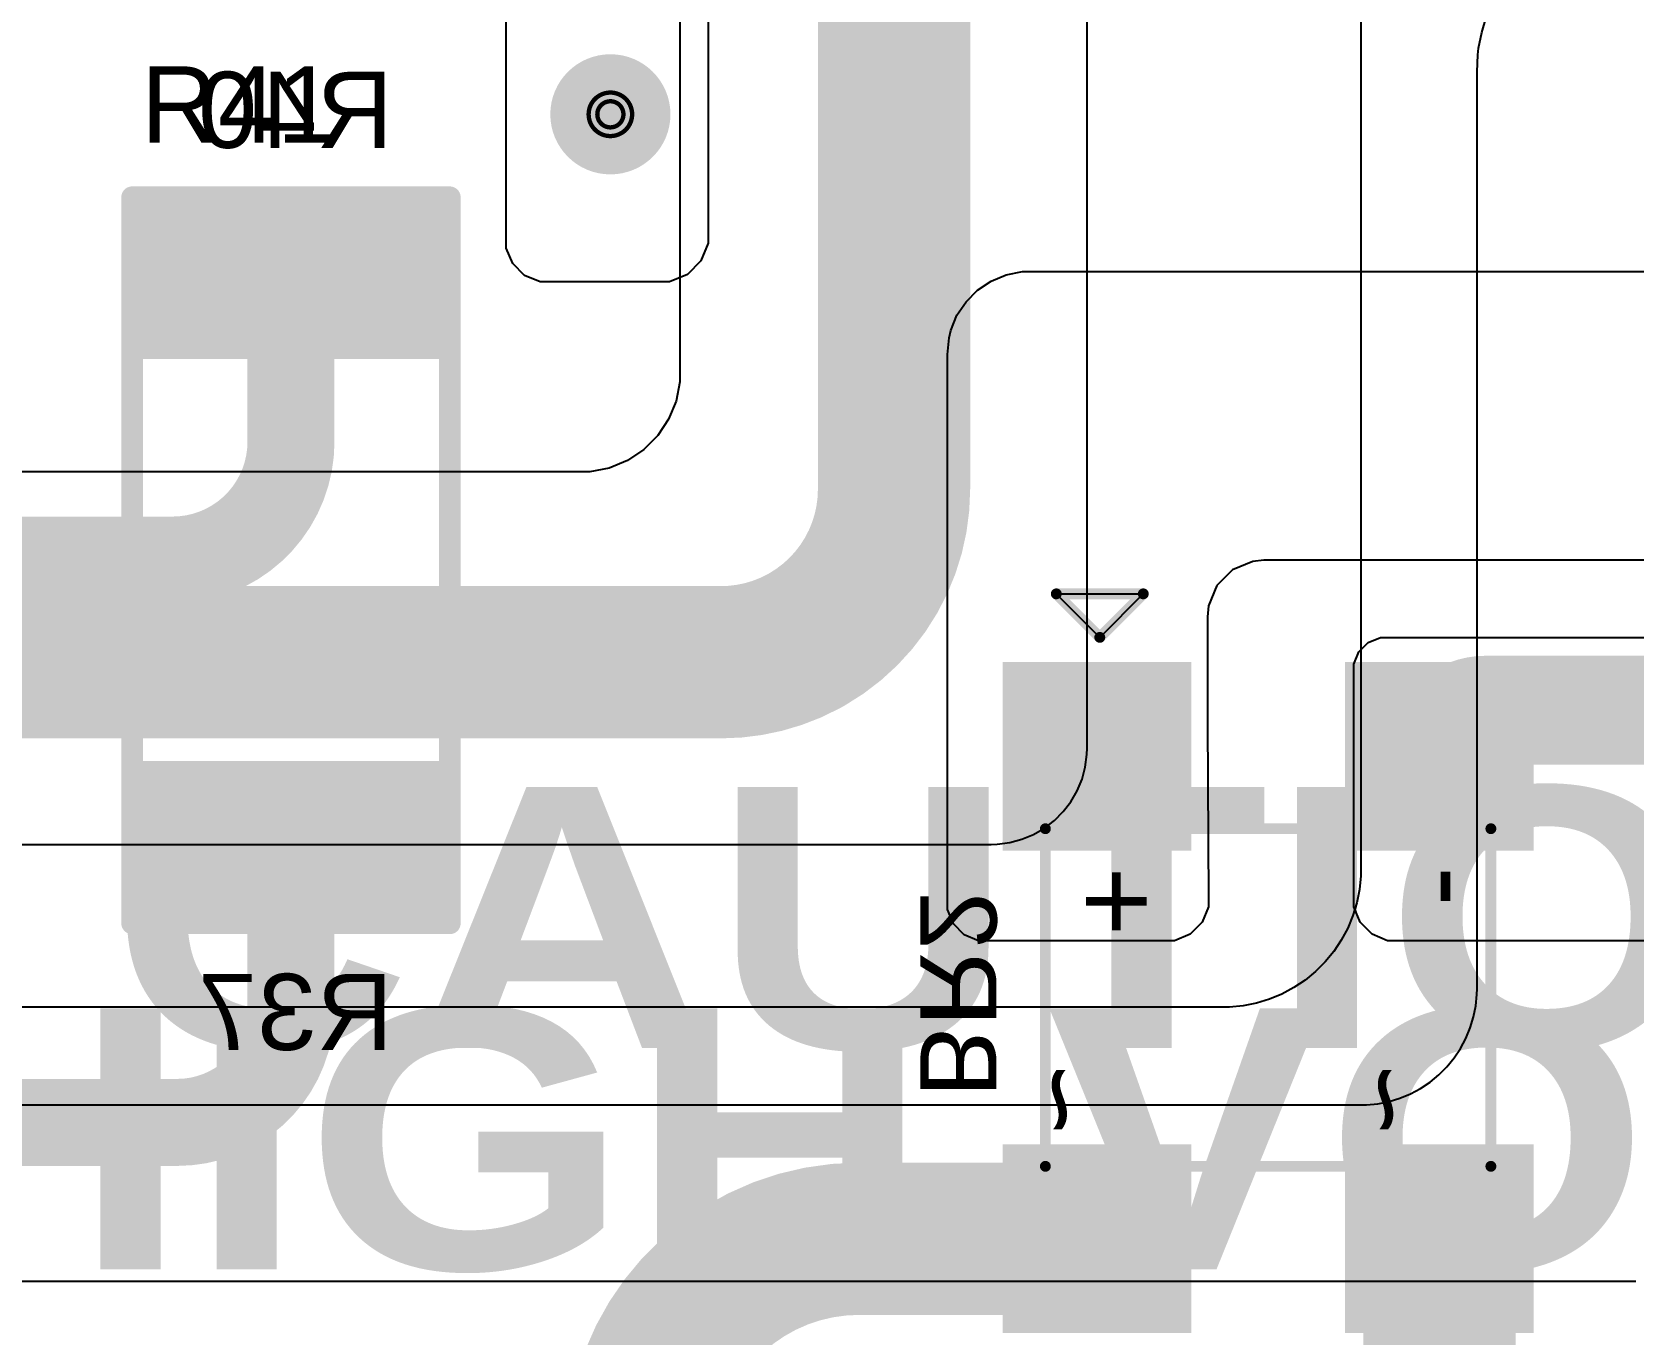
# Model space of a CAD drawing. Header units: inches. Extents: x 0 to 11.3, y 0 to 5.5.
# Drawn here: x 2.579 to 3.316, y 1.309 to 1.908 of the extents above; entities that cross this region are included whole.
import ezdxf

# ---------------------------------------------------------------- set-up
doc = ezdxf.new("R2010")
doc.units = ezdxf.units.IN
doc.header["$MEASUREMENT"] = 0
for name, color, linetype in [('Bottom Layer', 5, 'Continuous'), ('Bottom Overlay', 54, 'Continuous'), ('Bottom Paste', 16, 'Continuous'), ('Bottom Solder', 6, 'Continuous'), ('Drill Drawing', 1, 'Continuous'), ('Top Layer', 1, 'Continuous'), ('Top Overlay', 2, 'Continuous'), ('Top Solder', 216, 'Continuous'), ('Via Holes', 16, 'Continuous')]:
    doc.layers.add(name, color=color, linetype=linetype)
doc.styles.add('Arial', font='', dxfattribs={"height": 0.2})
doc.styles.add('Arial Black', font='', dxfattribs={"height": 0.2})
doc.styles.get('Arial').set_extended_font_data('Arial')
doc.styles.get('Arial Black').set_extended_font_data('Arial Black')

# ---------------------------------------------------------------- blocks, each defined once
blk = doc.blocks.new('RES_2512_B_17')
at = {"layer": 'Bottom Layer'}
for points in [[(-0.15945, 0.06693), (-0.09646, 0.06693), (-0.09646, -0.06693), (-0.15945, -0.06693)], [(0.09646, 0.06693), (0.15945, 0.06693), (0.15945, -0.06693), (0.09646, -0.06693)]]:
    blk.add_hatch(color=5, dxfattribs=at).paths.add_polyline_path(points)
at = {"layer": 'Bottom Paste'}
for points in [[(-0.15945, 0.06693), (-0.09646, 0.06693), (-0.09646, -0.06693), (-0.15945, -0.06693)], [(0.09646, 0.06693), (0.15945, 0.06693), (0.15945, -0.06693), (0.09646, -0.06693)]]:
    blk.add_hatch(color=16, dxfattribs=at).paths.add_polyline_path(points)
at = {"layer": 'Bottom Solder'}
for points in [[(-0.16345, 0.07093), (-0.09246, 0.07093), (-0.09246, -0.07093), (-0.16345, -0.07093)], [(0.09246, 0.07093), (0.16345, 0.07093), (0.16345, -0.07093), (0.09246, -0.07093)]]:
    blk.add_hatch(color=6, dxfattribs=at).paths.add_polyline_path(points)
at = {"layer": 'Bottom Overlay'}
for points in [[(-0.167, 0.073, 0.01, 0.01, 0), (-0.167, -0.073, 0.01, 0.01, 0)], [(-0.167, 0.073, 0.01, 0.01, 0), (0.16679, 0.073, 0.01, 0.01, 0)], [(0.16679, 0.073, 0.01, 0.01, 0), (0.16679, -0.073, 0.01, 0.01, 0)], [(-0.167, -0.073, 0.01, 0.01, 0), (0.16679, -0.073, 0.01, 0.01, 0)]]:
    blk.add_lwpolyline(points, format="xyseb", dxfattribs=at)
for points in [[(-0.1695, 0.073, 0.005, 0.005, 1), (-0.1645, 0.073, 0.005, 0.005, 1)], [(-0.1695, 0.073, 0.005, 0.005, 1), (-0.1645, 0.073, 0.005, 0.005, 1)], [(0.16429, 0.073, 0.005, 0.005, 1), (0.16929, 0.073, 0.005, 0.005, 1)], [(0.16429, 0.073, 0.005, 0.005, 1), (0.16929, 0.073, 0.005, 0.005, 1)], [(-0.1695, -0.073, 0.005, 0.005, 1), (-0.1645, -0.073, 0.005, 0.005, 1)], [(-0.1695, -0.073, 0.005, 0.005, 1), (-0.1645, -0.073, 0.005, 0.005, 1)], [(0.16429, -0.073, 0.005, 0.005, 1), (0.16929, -0.073, 0.005, 0.005, 1)], [(0.16429, -0.073, 0.005, 0.005, 1), (0.16929, -0.073, 0.005, 0.005, 1)]]:
    blk.add_lwpolyline(points, format="xyseb", close=True, dxfattribs=at)
blk = doc.blocks.new('LMBS_1_B_78')
at = {"layer": 'Bottom Layer'}
for points in [[(-0.15029, 0.11811), (-0.07155, 0.11811), (-0.07155, 0.03937), (-0.15029, 0.03937)], [(0.07155, 0.11811), (0.15029, 0.11811), (0.15029, 0.03937), (0.07155, 0.03937)], [(-0.15029, -0.03937), (-0.07155, -0.03937), (-0.07155, -0.11811), (-0.15029, -0.11811)], [(0.07155, -0.03937), (0.15029, -0.03937), (0.15029, -0.11811), (0.07155, -0.11811)]]:
    blk.add_hatch(color=5, dxfattribs=at).paths.add_polyline_path(points)
at = {"layer": 'Bottom Paste'}
for points in [[(-0.15029, 0.11811), (-0.07155, 0.11811), (-0.07155, 0.03937), (-0.15029, 0.03937)], [(0.07155, 0.11811), (0.15029, 0.11811), (0.15029, 0.03937), (0.07155, 0.03937)], [(-0.15029, -0.03937), (-0.07155, -0.03937), (-0.07155, -0.11811), (-0.15029, -0.11811)], [(0.07155, -0.03937), (0.15029, -0.03937), (0.15029, -0.11811), (0.07155, -0.11811)]]:
    blk.add_hatch(color=16, dxfattribs=at).paths.add_polyline_path(points)
at = {"layer": 'Bottom Solder'}
for points in [[(-0.15429, 0.12211), (-0.06755, 0.12211), (-0.06755, 0.03537), (-0.15429, 0.03537)], [(0.06755, 0.12211), (0.15429, 0.12211), (0.15429, 0.03537), (0.06755, 0.03537)], [(-0.15429, -0.03537), (-0.06755, -0.03537), (-0.06755, -0.12211), (-0.15429, -0.12211)], [(0.06755, -0.03537), (0.15429, -0.03537), (0.15429, -0.12211), (0.06755, -0.12211)]]:
    blk.add_hatch(color=6, dxfattribs=at).paths.add_polyline_path(points)
at = {"layer": 'Bottom Overlay'}
for points in [[(0.07761, 0.10241, 0.005, 0.005, 0), (-0.07761, 0.10241, 0.005, 0.005, 0)], [(-0.07761, -0.10241, 0.005, 0.005, 0), (-0.07761, 0.10241, 0.005, 0.005, 0)], [(0.07761, -0.10241, 0.005, 0.005, 0), (0.07761, 0.10241, 0.005, 0.005, 0)], [(0.07761, -0.10241, 0.005, 0.005, 0), (-0.07761, -0.10241, 0.005, 0.005, 0)]]:
    blk.add_lwpolyline(points, format="xyseb", dxfattribs=at)
for points in [[(-0.07886, 0.10241, 0.0025, 0.0025, 1), (-0.07636, 0.10241, 0.0025, 0.0025, 1)], [(-0.07886, 0.10241, 0.0025, 0.0025, 1), (-0.07636, 0.10241, 0.0025, 0.0025, 1)], [(0.07636, 0.10241, 0.0025, 0.0025, 1), (0.07886, 0.10241, 0.0025, 0.0025, 1)], [(0.07636, 0.10241, 0.0025, 0.0025, 1), (0.07886, 0.10241, 0.0025, 0.0025, 1)], [(-0.07886, -0.10241, 0.0025, 0.0025, 1), (-0.07636, -0.10241, 0.0025, 0.0025, 1)], [(-0.07886, -0.10241, 0.0025, 0.0025, 1), (-0.07636, -0.10241, 0.0025, 0.0025, 1)], [(0.07636, -0.10241, 0.0025, 0.0025, 1), (0.07886, -0.10241, 0.0025, 0.0025, 1)], [(0.07636, -0.10241, 0.0025, 0.0025, 1), (0.07886, -0.10241, 0.0025, 0.0025, 1)]]:
    blk.add_lwpolyline(points, format="xyseb", close=True, dxfattribs=at)
at = {"layer": 'Bottom Overlay', "style": 'Arial', "text_generation_flag": 2}
for s, p in [('-', (-0.06024, 0.0967)), ('+', (-0.06024, -0.05078))]:
    blk.add_text(s, height=0.03937, rotation=-180, dxfattribs=at).set_placement(p)
for p in [(0.063, 0.035), (0.063, -0.115)]:
    blk.add_text('~', height=0.03937, dxfattribs=at).set_placement(p)

msp = doc.modelspace()

# ---------------------------------------------------------------- hatches: boundary and pattern name
at = {"layer": 'Bottom Layer'}
h = msp.add_hatch(color=5, dxfattribs=at)
edge = h.paths.add_edge_path()
edge.add_arc((2.845, 1.87047), 0.02362, 0, 360)
at = {"layer": 'Bottom Solder'}
h = msp.add_hatch(color=6, dxfattribs=at)
edge = h.paths.add_edge_path()
edge.add_arc((2.845, 1.87047), 0.02762, 0, 360)
at = {"layer": 'Top Layer'}
h = msp.add_hatch(color=1, dxfattribs=at)
edge = h.paths.add_edge_path()
edge.add_arc((2.845, 1.87047), 0.02362, 0, 360)
at = {"layer": 'Top Solder'}
h = msp.add_hatch(color=216, dxfattribs=at)
edge = h.paths.add_edge_path()
edge.add_arc((2.845, 1.87047), 0.02762, 0, 360)
at = {"layer": 'Via Holes'}
h = msp.add_hatch(color=7, dxfattribs=at)
edge = h.paths.add_edge_path()
edge.add_arc((2.845, 1.87047), 0.01181, 0, 360)

# ---------------------------------------------------------------- linework, layer by layer
at = {"layer": 'Bottom Layer'}
for p, q in [((2.89, 2.506), (2.89, 1.81569)), ((2.79716, 1.81284), (2.79716, 2.43284)), ((2.79716, 1.80899), (2.79716, 1.81284)), ((2.89, 1.81569), (2.89, 1.81569)), ((2.89, 1.81569), (2.89, 1.81128)), ((2.8001, 1.80188), (2.79716, 1.80899)), ((2.89, 1.81128), (2.88662, 1.80312)), ((2.80555, 1.79644), (2.8001, 1.80188)), ((2.88662, 1.80312), (2.88038, 1.79687)), ((3.02702, 1.79668), (3.03439, 1.79815)), ((3.03439, 1.79815), (3.03815, 1.79815)), ((3.03815, 1.79815), (3.68976, 1.79815)), ((2.81266, 1.79349), (2.80555, 1.79644)), ((2.81651, 1.79349), (2.81266, 1.79349)), ((2.8678, 1.79349), (2.81651, 1.79349)), ((2.87222, 1.79349), (2.8678, 1.79349)), ((2.88038, 1.79687), (2.87222, 1.79349)), ((3.00852, 1.78432), (3.01383, 1.78963)), ((3.01383, 1.78963), (3.02008, 1.7938)), ((3.02008, 1.7938), (3.02702, 1.79668)), ((3.00434, 1.77807), (3.00852, 1.78432)), ((3.00147, 1.77113), (3.00434, 1.77807)), ((3, 1.76), (3.00078, 1.76768)), ((3.00078, 1.76768), (3.00147, 1.77113)), ((3, 1.50837), (3, 1.76)), ((3, 1.76), (3, 1.76)), ((3.14037, 1.66493), (3.13102, 1.66106)), ((3.14543, 1.66543), (3.14037, 1.66493)), ((3.23571, 1.66543), (3.14543, 1.66543)), ((3.14543, 1.66543), (3.14543, 1.66543)), ((3.59156, 1.66543), (3.23571, 1.66543)), ((3.13102, 1.66106), (3.12387, 1.6539)), ((3.12387, 1.6539), (3.11999, 1.64455)), ((3.11999, 1.64455), (3.1195, 1.6395)), ((3.1195, 1.6395), (3.1195, 1.59076)), ((3.18909, 1.62337), (3.19339, 1.62767)), ((3.19339, 1.62767), (3.19901, 1.63)), ((3.19901, 1.63), (3.20205, 1.63)), ((3.20205, 1.63), (3.51833, 1.63)), ((3.18676, 1.61774), (3.18909, 1.62337)), ((3.18676, 1.6147), (3.18676, 1.61774)), ((3.18676, 1.51), (3.18676, 1.6147)), ((3.18676, 1.6147), (3.18676, 1.6147)), ((3.1195, 1.59076), (3.11999, 1.51)), ((3.11999, 1.51), (3.11999, 1.50613)), ((3.18676, 1.50613), (3.18676, 1.51)), ((3, 1.50482), (3, 1.50837)), ((3.00271, 1.49828), (3, 1.50482)), ((3.11999, 1.50613), (3.11703, 1.49898)), ((3.18972, 1.49898), (3.18676, 1.50613)), ((3.00772, 1.49326), (3.00271, 1.49828)), ((3.11703, 1.49898), (3.11156, 1.49351)), ((3.19519, 1.49351), (3.18972, 1.49898)), ((3.01427, 1.49055), (3.00772, 1.49326)), ((3.10441, 1.49055), (3.01427, 1.49055)), ((3.11156, 1.49351), (3.10441, 1.49055)), ((3.20234, 1.49055), (3.19519, 1.49351)), ((3.35442, 1.49055), (3.20234, 1.49055))]:
    msp.add_line(p, q, dxfattribs=at)
for points in [[(2.69816, 1.71991, 0.04, 0.04, 0), (2.69816, 1.79349, 0.04, 0.04, 0)], [(2.69816, 1.71991, 0.04, 0.04, -0.414214), (2.64379, 1.66554, 0.04, 0.04, 0)], [(2.54881, 1.66554, 0.04, 0.04, 0), (2.64379, 1.66554, 0.04, 0.04, 0)], [(3.22613, 1.57533, 0.05, 0.05, -0.414214), (3.24733, 1.59654, 0.05, 0.05, 0)], [(3.24733, 1.59654, 0.05, 0.05, 0), (3.51083, 1.59654, 0.05, 0.05, 0)], [(2.69816, 1.45916, 0.04, 0.04, 0), (2.69816, 1.53759, 0.04, 0.04, 0)], [(2.69816, 1.45916, 0.04, 0.04, -0.414214), (2.646, 1.407, 0.04, 0.04, 0)], [(2.43448, 1.407, 0.04, 0.04, 0), (2.646, 1.407, 0.04, 0.04, 0)], [(2.85928, 1.25349, 0.07, 0.07, -0.414214), (2.95928, 1.35349, 0.07, 0.07, 0)], [(2.95928, 1.35349, 0.07, 0.07, 0), (3.06151, 1.35349, 0.07, 0.07, 0)], [(3.22613, 1.22919, 0.07, 0.07, 0), (3.22613, 1.35349, 0.07, 0.07, 0)]]:
    msp.add_lwpolyline(points, format="xyseb", dxfattribs=at)
for points in [[(2.68816, 1.79349, 0.02, 0.02, 1), (2.70816, 1.79349, 0.02, 0.02, 1)], [(2.68816, 1.71991, 0.02, 0.02, 1), (2.70816, 1.71991, 0.02, 0.02, 1)], [(2.68816, 1.71991, 0.02, 0.02, 1), (2.70816, 1.71991, 0.02, 0.02, 1)], [(2.63379, 1.66554, 0.02, 0.02, 1), (2.65379, 1.66554, 0.02, 0.02, 1)], [(2.63379, 1.66554, 0.02, 0.02, 1), (2.65379, 1.66554, 0.02, 0.02, 1)], [(3.23483, 1.59654, 0.025, 0.025, 1), (3.25983, 1.59654, 0.025, 0.025, 1)], [(3.23483, 1.59654, 0.025, 0.025, 1), (3.25983, 1.59654, 0.025, 0.025, 1)], [(3.21363, 1.57533, 0.025, 0.025, 1), (3.23863, 1.57533, 0.025, 0.025, 1)], [(2.68816, 1.53759, 0.02, 0.02, 1), (2.70816, 1.53759, 0.02, 0.02, 1)], [(2.68816, 1.45916, 0.02, 0.02, 1), (2.70816, 1.45916, 0.02, 0.02, 1)], [(2.68816, 1.45916, 0.02, 0.02, 1), (2.70816, 1.45916, 0.02, 0.02, 1)], [(2.636, 1.407, 0.02, 0.02, 1), (2.656, 1.407, 0.02, 0.02, 1)], [(2.636, 1.407, 0.02, 0.02, 1), (2.656, 1.407, 0.02, 0.02, 1)], [(2.94178, 1.35349, 0.035, 0.035, 1), (2.97678, 1.35349, 0.035, 0.035, 1)], [(2.94178, 1.35349, 0.035, 0.035, 1), (2.97678, 1.35349, 0.035, 0.035, 1)], [(3.04401, 1.35349, 0.035, 0.035, 1), (3.07901, 1.35349, 0.035, 0.035, 1)], [(3.20863, 1.35349, 0.035, 0.035, 1), (3.24363, 1.35349, 0.035, 0.035, 1)]]:
    msp.add_lwpolyline(points, format="xyseb", close=True, dxfattribs=at)
at = {"layer": 'Bottom Overlay'}
for p, q in [((3.07, 1.63), (3.05, 1.65)), ((3.05, 1.65), (3.09, 1.65)), ((3.09, 1.65), (3.07, 1.63))]:
    msp.add_line(p, q, dxfattribs=at)
for points in [[(3.05, 1.65, 0.005, 0.005, 0), (3.09, 1.65, 0.005, 0.005, 0)], [(3.05, 1.65, 0.005, 0.005, 0), (3.07, 1.63, 0.005, 0.005, 0)], [(3.07, 1.63, 0.005, 0.005, 0), (3.09, 1.65, 0.005, 0.005, 0)]]:
    msp.add_lwpolyline(points, format="xyseb", dxfattribs=at)
for points in [[(3.04875, 1.65, 0.0025, 0.0025, 1), (3.05125, 1.65, 0.0025, 0.0025, 1)], [(3.04875, 1.65, 0.0025, 0.0025, 1), (3.05125, 1.65, 0.0025, 0.0025, 1)], [(3.08875, 1.65, 0.0025, 0.0025, 1), (3.09125, 1.65, 0.0025, 0.0025, 1)], [(3.08875, 1.65, 0.0025, 0.0025, 1), (3.09125, 1.65, 0.0025, 0.0025, 1)], [(3.06875, 1.63, 0.0025, 0.0025, 1), (3.07125, 1.63, 0.0025, 0.0025, 1)], [(3.06875, 1.63, 0.0025, 0.0025, 1), (3.07125, 1.63, 0.0025, 0.0025, 1)]]:
    msp.add_lwpolyline(points, format="xyseb", close=True, dxfattribs=at)
at = {"layer": 'Drill Drawing'}
for points in [[(2.855, 1.87047, 0.002, 0.002, 1), (2.835, 1.87047, 0.002, 0.002, 1)], [(2.8345, 1.87047, 0.001, 0.001, 1), (2.8355, 1.87047, 0.001, 0.001, 1)], [(2.851, 1.87047, 0.002, 0.002, 1), (2.839, 1.87047, 0.002, 0.002, 1)], [(2.8385, 1.87047, 0.001, 0.001, 1), (2.8395, 1.87047, 0.001, 0.001, 1)], [(2.8505, 1.87047, 0.001, 0.001, 1), (2.8515, 1.87047, 0.001, 0.001, 1)], [(2.8545, 1.87047, 0.001, 0.001, 1), (2.8555, 1.87047, 0.001, 0.001, 1)]]:
    msp.add_lwpolyline(points, format="xyseb", close=True, dxfattribs=at)
at = {"layer": 'Top Layer'}
for p, q in [((2.877, 2.11583), (2.877, 1.752)), ((3.19, 1.96), (3.19, 1.76)), ((3.06417, 1.76852), (3.06417, 1.92426)), ((3.24558, 1.90806), (3.2477, 1.91504)), ((3.24416, 1.90091), (3.24558, 1.90806)), ((3.24386, 1.89783), (3.24416, 1.90091)), ((3.24345, 1.89), (3.24386, 1.89783)), ((3.24345, 1.77665), (3.24345, 1.89)), ((3.24345, 1.89), (3.24345, 1.89)), ((3.24345, 1.46845), (3.24345, 1.77665)), ((3.06417, 1.57899), (3.06417, 1.76852)), ((3.19, 1.76), (3.19, 1.52345)), ((2.877, 1.74748), (2.87524, 1.73861)), ((2.877, 1.752), (2.877, 1.74748)), ((2.87524, 1.73861), (2.87177, 1.73025)), ((2.87177, 1.73025), (2.86675, 1.72273)), ((2.86035, 1.71634), (2.85283, 1.71131)), ((2.86675, 1.72273), (2.86035, 1.71634)), ((2.85283, 1.71131), (2.84448, 1.70785)), ((2.83109, 1.70609), (1.99523, 1.70609)), ((2.83561, 1.70609), (2.83109, 1.70609)), ((2.84448, 1.70785), (2.83561, 1.70609)), ((3.06333, 1.57037), (3.06408, 1.5761)), ((3.06408, 1.5761), (3.06417, 1.57899)), ((3.06183, 1.56479), (3.06333, 1.57037)), ((3.05962, 1.55945), (3.06183, 1.56479)), ((3.05321, 1.54987), (3.05673, 1.55445)), ((3.05673, 1.55445), (3.05962, 1.55945)), ((3.04913, 1.54578), (3.05321, 1.54987)), ((3.0342, 1.53716), (3.03954, 1.53937)), ((3.03954, 1.53937), (3.04454, 1.54226)), ((3.04454, 1.54226), (3.04913, 1.54578)), ((1.50482, 1.53482), (3.02, 1.53482)), ((3.02, 1.53482), (3.02289, 1.53491)), ((3.02289, 1.53491), (3.02862, 1.53567)), ((3.02862, 1.53567), (3.0342, 1.53716)), ((3.19, 1.52033), (3.18939, 1.51413)), ((3.19, 1.52345), (3.19, 1.52033)), ((3.18939, 1.51413), (3.18817, 1.50801)), ((3.18817, 1.50801), (3.18636, 1.50205)), ((3.18398, 1.49629), (3.18104, 1.49079)), ((3.18636, 1.50205), (3.18398, 1.49629)), ((3.18104, 1.49079), (3.17757, 1.48561)), ((3.17362, 1.48079), (3.16921, 1.47638)), ((3.17757, 1.48561), (3.17362, 1.48079)), ((3.16921, 1.47638), (3.16439, 1.47242)), ((3.15371, 1.46602), (3.14795, 1.46364)), ((3.15921, 1.46896), (3.15371, 1.46602)), ((3.16439, 1.47242), (3.15921, 1.46896)), ((3.24287, 1.4606), (3.24338, 1.46582)), ((3.24338, 1.46582), (3.24345, 1.46845)), ((3.1, 1.46), (1.57, 1.46)), ((3.12655, 1.46), (3.1, 1.46)), ((3.12967, 1.46), (3.12655, 1.46)), ((3.13587, 1.46061), (3.12967, 1.46)), ((3.14199, 1.46183), (3.13587, 1.46061)), ((3.14795, 1.46364), (3.14199, 1.46183)), ((3.24184, 1.45546), (3.24287, 1.4606)), ((3.24032, 1.45044), (3.24184, 1.45546)), ((3.23584, 1.44097), (3.23832, 1.44559)), ((3.23832, 1.44559), (3.24032, 1.45044)), ((3.2296, 1.43255), (3.23293, 1.43661)), ((3.23293, 1.43661), (3.23584, 1.44097)), ((3.22184, 1.42552), (3.22589, 1.42884)), ((3.22589, 1.42884), (3.2296, 1.43255)), ((3.21285, 1.42013), (3.21748, 1.4226)), ((3.21748, 1.4226), (3.22184, 1.42552)), ((1.65519, 1.415), (3.19, 1.415)), ((3.19, 1.415), (3.19262, 1.41506)), ((3.19262, 1.41506), (3.19784, 1.41558)), ((3.19784, 1.41558), (3.20299, 1.4166)), ((3.20299, 1.4166), (3.20801, 1.41812)), ((3.20801, 1.41812), (3.21285, 1.42013)), ((3.31378, 1.33378), (1.73649, 1.33378)), ((3.31643, 1.33378), (3.31378, 1.33378))]:
    msp.add_line(p, q, dxfattribs=at)
for points in [[(2.97541, 1.69808, 0.07, 0.07, 0), (2.97541, 2.10153, 0.07, 0.07, 0)], [(2.97541, 1.69808, 0.07, 0.07, -0.130666), (2.96491, 1.65858, 0.07, 0.07, 0)], [(2.96491, 1.65858, 0.07, 0.07, -0.133626), (2.93538, 1.62905, 0.07, 0.07, 0)], [(2.93362, 1.62808, 0.07, 0.07, -0.124255), (2.89588, 1.61855, 0.07, 0.07, 0)], [(2.93538, 1.62905, 0.07, 0.07, -0.006308), (2.93362, 1.62808, 0.07, 0.07, 0)], [(1.44717, 1.61855, 0.07, 0.07, 0), (2.89588, 1.61855, 0.07, 0.07, 0)]]:
    msp.add_lwpolyline(points, format="xyseb", dxfattribs=at)
for points in [[(2.95791, 1.69808, 0.035, 0.035, 1), (2.99291, 1.69808, 0.035, 0.035, 1)], [(2.95791, 1.69808, 0.035, 0.035, 1), (2.99291, 1.69808, 0.035, 0.035, 1)], [(2.94741, 1.65858, 0.035, 0.035, 1), (2.98241, 1.65858, 0.035, 0.035, 1)], [(2.94741, 1.65858, 0.035, 0.035, 1), (2.98241, 1.65858, 0.035, 0.035, 1)], [(2.91612, 1.62808, 0.035, 0.035, 1), (2.95112, 1.62808, 0.035, 0.035, 1)], [(2.91612, 1.62808, 0.035, 0.035, 1), (2.95112, 1.62808, 0.035, 0.035, 1)], [(2.91788, 1.62905, 0.035, 0.035, 1), (2.95288, 1.62905, 0.035, 0.035, 1)], [(2.91788, 1.62905, 0.035, 0.035, 1), (2.95288, 1.62905, 0.035, 0.035, 1)], [(2.87838, 1.61855, 0.035, 0.035, 1), (2.91338, 1.61855, 0.035, 0.035, 1)], [(2.87838, 1.61855, 0.035, 0.035, 1), (2.91338, 1.61855, 0.035, 0.035, 1)]]:
    msp.add_lwpolyline(points, format="xyseb", close=True, dxfattribs=at)

# ---------------------------------------------------------------- block references
for name, p, rotation in [('RES_2512_B_17', (2.69816, 1.66554), 90), ('LMBS_1_B_78', (3.14739, 1.46441), 270)]:
    msp.add_blockref(name, p, dxfattribs=dict(rotation=rotation))

# ---------------------------------------------------------------- texts
at = {"layer": 'Bottom Overlay', "style": 'Arial', "text_generation_flag": 2}
for s, p in [('R40', (2.74513, 1.85504)), ('R37', (2.74516, 1.4403))]:
    msp.add_text(s, height=0.035, dxfattribs=at).set_placement(p)
msp.add_text('BR2', height=0.035, rotation=270, dxfattribs=at).set_placement((2.98751, 1.41835))
at = {"layer": 'Top Overlay', "style": 'Arial'}
msp.add_text('R41', height=0.035, dxfattribs=at).set_placement((2.62918, 1.85751))
at = {"layer": 'Top Overlay', "style": 'Arial Black'}
for s, p in [('CAUTION', (2.61488, 1.44113)), ('HIGH VOLTAGE', (2.51255, 1.3394))]:
    msp.add_text(s, height=0.12, rotation=360, dxfattribs=at).set_placement(p)

doc.saveas('drawing.dxf')
